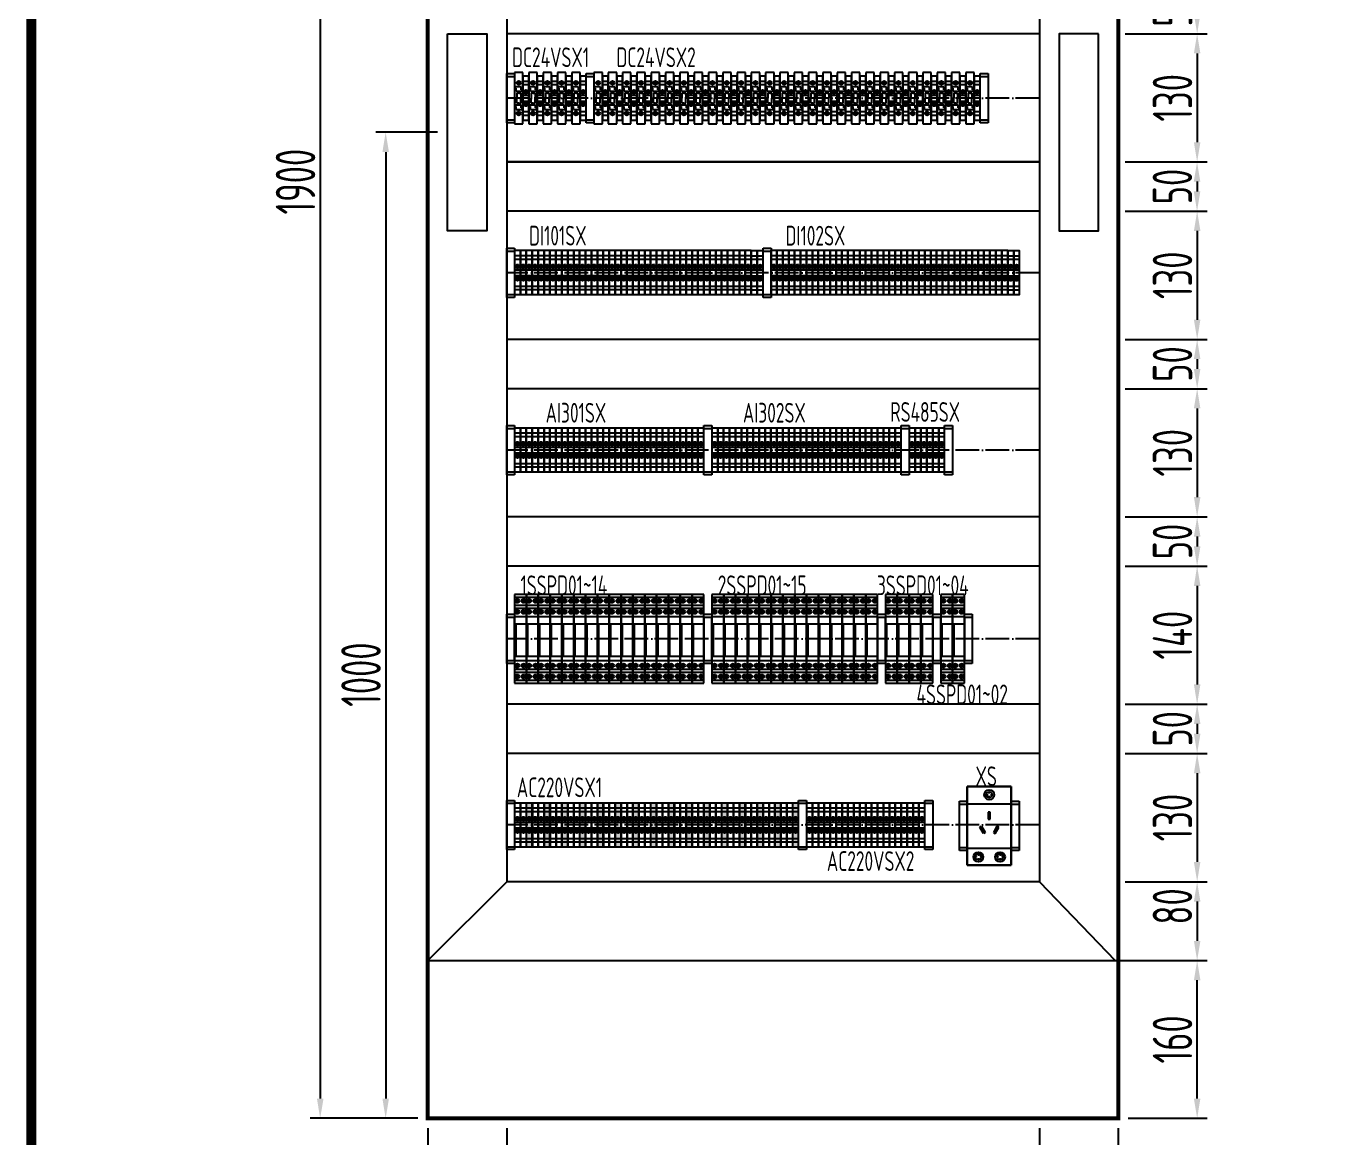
# Model space of a CAD drawing. Header units: millimetres. Extents: x 30557 to 235556, y -116603 to -73383.
# Drawn here: x 175628 to 176963, y -75687 to -74560 of the extents above; entities that cross this region are included whole.
import ezdxf

# ---------------------------------------------------------------- set-up
doc = ezdxf.new("R2010")
doc.units = ezdxf.units.MM
doc.linetypes.add('ZWCAD_ISO04W100', pattern=[30.5, 24, -3, 0.5, -3])
doc.layers.add('1', color=3, linetype='Continuous')
doc.layers.add('_Drawing', color=7, linetype='Continuous', lineweight=25)
doc.styles.add('supcon', font='sceie.shx', dxfattribs={"width": 0.75, "height": 40, "bigfont": 'sceic.shx'})
doc.dimstyles.new('supcon', dxfattribs={"dimtxt": 20, "dimasz": 20, "dimexe": 10, "dimexo": 10, "dimgap": 5, "dimtad": 1, "dimtoh": 1, "dimdec": 0, "dimzin": 0, "dimdsep": 46, "dimtxsty": 'supcon', "dimcen": 0.09, "dimclrd": 2, "dimclre": 2, "dimclrt": 2, "dimadec": 0, "dimazin": 0, "dimtfac": 1, "dimtdec": 0, "dimtofl": 0, "dimtmove": 0, "dimatfit": 3, "dimfxl": 1, "dimtolj": 1, "dimtzin": 0, "dimarcsym": 0})

# ---------------------------------------------------------------- blocks, each defined once
blk = doc.blocks.new('supcon图框')
at = {"linetype": 'Continuous', "const_width": 10}
blk.add_lwpolyline([(2195.7, 4311.7), (6095.7, 4311.7), (6095.7, 1471.7), (2195.7, 1471.7)], close=True, dxfattribs=at)
blk = doc.blocks.new('*D203')
at = {"layer": '_Drawing', "color": 2, "linetype": 'Continuous', "lineweight": -2}
for p, q in [((176035.3, -75677.1), (176035.3, -75753)), ((176115.3, -75677.2), (176115.3, -75753)), ((176055.3, -75743), (176095.3, -75743))]:
    blk.add_line(p, q, dxfattribs=at)
at = {"layer": '_Drawing', "color": 2}
for points in [[(176055.3, -75739.7), (176055.3, -75746.3), (176035.3, -75743)], [(176095.3, -75746.3), (176095.3, -75739.7), (176115.3, -75743)]]:
    blk.add_solid(points, dxfattribs=at)
at = {"layer": 'DEFPOINTS', "color": 0}
for p in [(176035.3, -75667.1), (176115.3, -75667.2), (176115.3, -75743)]:
    blk.add_point(p, dxfattribs=at)
at = {"layer": '_Drawing', "color": 2, "insert": (176075.3, -75718), "char_height": 40, "attachment_point": 5, "style": 'supcon'}
blk.add_mtext('\\A1;80', dxfattribs=at)
blk = doc.blocks.new('*D204')
at = {"layer": '_Drawing', "color": 2, "linetype": 'Continuous', "lineweight": -2}
for p, q in [((176655.3, -75677.1), (176655.3, -75753)), ((176735.3, -75677.2), (176735.3, -75753)), ((176675.3, -75743), (176715.3, -75743))]:
    blk.add_line(p, q, dxfattribs=at)
at = {"layer": '_Drawing', "color": 2}
for points in [[(176675.3, -75739.7), (176675.3, -75746.3), (176655.3, -75743)], [(176715.3, -75746.3), (176715.3, -75739.7), (176735.3, -75743)]]:
    blk.add_solid(points, dxfattribs=at)
at = {"layer": 'DEFPOINTS', "color": 0}
for p in [(176655.3, -75667.1), (176735.3, -75667.2), (176735.3, -75743)]:
    blk.add_point(p, dxfattribs=at)
at = {"layer": '_Drawing', "color": 2, "insert": (176695.3, -75718), "char_height": 40, "attachment_point": 5, "style": 'supcon'}
blk.add_mtext('\\A1;80', dxfattribs=at)
blk = doc.blocks.new('*D205')
at = {"layer": '_Drawing', "color": 2, "linetype": 'Continuous', "lineweight": -2}
for p, q in [((176025.3, -73767.2), (175916.2, -73767.2)), ((175926.2, -73787.2), (175926.2, -75647.2)), ((176025.3, -75667.2), (175916.2, -75667.2))]:
    blk.add_line(p, q, dxfattribs=at)
at = {"layer": '_Drawing', "color": 2}
for points in [[(175929.6, -73787.2), (175922.9, -73787.2), (175926.2, -73767.2)], [(175922.9, -75647.2), (175929.6, -75647.2), (175926.2, -75667.2)]]:
    blk.add_solid(points, dxfattribs=at)
at = {"layer": 'DEFPOINTS', "color": 0}
for p in [(176035.3, -73767.2), (175926.2, -75667.2), (176035.3, -75667.2)]:
    blk.add_point(p, dxfattribs=at)
at = {"layer": '_Drawing', "color": 2, "insert": (175901.2, -74717.2), "char_height": 40, "attachment_point": 5, "rotation": 90, "style": 'supcon'}
blk.add_mtext('\\A1;1900', dxfattribs=at)
blk = doc.blocks.new('*D215')
at = {"color": 2, "linetype": 'Continuous', "lineweight": -2}
for p, q in [((176745.3, -74517.2), (176825.3, -74517.2)), ((176815.3, -74537.2), (176815.3, -74547.2)), ((176745.3, -74567.2), (176825.3, -74567.2))]:
    blk.add_line(p, q, dxfattribs=at)
at = {"color": 2}
for points in [[(176818.6, -74537.2), (176812, -74537.2), (176815.3, -74517.2)], [(176812, -74547.2), (176818.6, -74547.2), (176815.3, -74567.2)]]:
    blk.add_solid(points, dxfattribs=at)
at = {"layer": 'DEFPOINTS', "color": 0}
for p in [(176735.3, -74517.2), (176735.3, -74567.2), (176815.3, -74567.2)]:
    blk.add_point(p, dxfattribs=at)
at = {"color": 2, "insert": (176790.3, -74542), "char_height": 40, "attachment_point": 5, "rotation": 90, "style": 'supcon'}
blk.add_mtext('\\A1;50', dxfattribs=at)
blk = doc.blocks.new('*D216')
at = {"color": 2, "lineweight": -2}
for p, q in [((176742.2, -74567.2), (176825.3, -74567.2)), ((176815.3, -74587.2), (176815.3, -74677.2)), ((176742.2, -74697.2), (176825.3, -74697.2))]:
    blk.add_line(p, q, dxfattribs=at)
at = {"color": 2}
for points in [[(176818.6, -74587.2), (176812, -74587.2), (176815.3, -74567.2)], [(176812, -74677.2), (176818.6, -74677.2), (176815.3, -74697.2)]]:
    blk.add_solid(points, dxfattribs=at)
at = {"layer": 'DEFPOINTS', "color": 0}
for p in [(176732.2, -74567.2), (176732.2, -74697.2), (176815.3, -74697.2)]:
    blk.add_point(p, dxfattribs=at)
at = {"color": 2, "insert": (176790.3, -74632.2), "char_height": 40, "attachment_point": 5, "rotation": 90, "style": 'supcon'}
blk.add_mtext('\\A1;130', dxfattribs=at)
blk = doc.blocks.new('*D217')
at = {"color": 2, "linetype": 'Continuous', "lineweight": -2}
for p, q in [((176745.2, -74697.2), (176825.2, -74697.2)), ((176815.2, -74717.2), (176815.2, -74727.2)), ((176745.2, -74747.2), (176825.2, -74747.2))]:
    blk.add_line(p, q, dxfattribs=at)
at = {"color": 2}
for points in [[(176818.5, -74717.2), (176811.9, -74717.2), (176815.2, -74697.2)], [(176811.9, -74727.2), (176818.5, -74727.2), (176815.2, -74747.2)]]:
    blk.add_solid(points, dxfattribs=at)
at = {"layer": 'DEFPOINTS', "color": 0}
for p in [(176735.2, -74697.2), (176735.2, -74747.2), (176815.2, -74747.2)]:
    blk.add_point(p, dxfattribs=at)
at = {"color": 2, "insert": (176790.2, -74722.2), "char_height": 40, "attachment_point": 5, "rotation": 90, "style": 'supcon'}
blk.add_mtext('\\A1;50', dxfattribs=at)
blk = doc.blocks.new('*D218')
at = {"color": 2, "lineweight": -2}
for p, q in [((176742.2, -74747.2), (176825.3, -74747.2)), ((176815.3, -74767.2), (176815.3, -74857.2)), ((176742.2, -74877.2), (176825.3, -74877.2))]:
    blk.add_line(p, q, dxfattribs=at)
at = {"color": 2}
for points in [[(176818.6, -74767.2), (176812, -74767.2), (176815.3, -74747.2)], [(176812, -74857.2), (176818.6, -74857.2), (176815.3, -74877.2)]]:
    blk.add_solid(points, dxfattribs=at)
at = {"layer": 'DEFPOINTS', "color": 0}
for p in [(176732.2, -74747.2), (176732.2, -74877.2), (176815.3, -74877.2)]:
    blk.add_point(p, dxfattribs=at)
at = {"color": 2, "insert": (176790.3, -74812.2), "char_height": 40, "attachment_point": 5, "rotation": 90, "style": 'supcon'}
blk.add_mtext('\\A1;130', dxfattribs=at)
blk = doc.blocks.new('*D219')
at = {"color": 2, "linetype": 'Continuous', "lineweight": -2}
for p, q in [((176745.3, -74877.2), (176825.3, -74877.2)), ((176815.3, -74897.2), (176815.3, -74907.2)), ((176745.3, -74927.2), (176825.3, -74927.2))]:
    blk.add_line(p, q, dxfattribs=at)
at = {"color": 2}
for points in [[(176818.6, -74897.2), (176812, -74897.2), (176815.3, -74877.2)], [(176812, -74907.2), (176818.6, -74907.2), (176815.3, -74927.2)]]:
    blk.add_solid(points, dxfattribs=at)
at = {"layer": 'DEFPOINTS', "color": 0}
for p in [(176735.3, -74877.2), (176735.3, -74927.2), (176815.3, -74927.2)]:
    blk.add_point(p, dxfattribs=at)
at = {"color": 2, "insert": (176790.3, -74902.2), "char_height": 40, "attachment_point": 5, "rotation": 90, "style": 'supcon'}
blk.add_mtext('\\A1;50', dxfattribs=at)
blk = doc.blocks.new('*D220')
at = {"color": 2, "lineweight": -2}
for p, q in [((176742.2, -74927.2), (176825.3, -74927.2)), ((176815.3, -74947.2), (176815.3, -75037.2)), ((176742.2, -75057.2), (176825.3, -75057.2))]:
    blk.add_line(p, q, dxfattribs=at)
at = {"color": 2}
for points in [[(176818.6, -74947.2), (176812, -74947.2), (176815.3, -74927.2)], [(176812, -75037.2), (176818.6, -75037.2), (176815.3, -75057.2)]]:
    blk.add_solid(points, dxfattribs=at)
at = {"layer": 'DEFPOINTS', "color": 0}
for p in [(176732.2, -74927.2), (176732.2, -75057.2), (176815.3, -75057.2)]:
    blk.add_point(p, dxfattribs=at)
at = {"color": 2, "insert": (176790.3, -74992.2), "char_height": 40, "attachment_point": 5, "rotation": 90, "style": 'supcon'}
blk.add_mtext('\\A1;130', dxfattribs=at)
blk = doc.blocks.new('*D221')
at = {"color": 2, "linetype": 'Continuous', "lineweight": -2}
for p, q in [((176745.3, -75057.2), (176825.3, -75057.2)), ((176815.3, -75077.2), (176815.3, -75087.2)), ((176745.3, -75107.2), (176825.3, -75107.2))]:
    blk.add_line(p, q, dxfattribs=at)
at = {"color": 2}
for points in [[(176818.6, -75077.2), (176812, -75077.2), (176815.3, -75057.2)], [(176812, -75087.2), (176818.6, -75087.2), (176815.3, -75107.2)]]:
    blk.add_solid(points, dxfattribs=at)
at = {"layer": 'DEFPOINTS', "color": 0}
for p in [(176735.3, -75057.2), (176735.3, -75107.2), (176815.3, -75107.2)]:
    blk.add_point(p, dxfattribs=at)
at = {"color": 2, "insert": (176790.3, -75082.2), "char_height": 40, "attachment_point": 5, "rotation": 90, "style": 'supcon'}
blk.add_mtext('\\A1;50', dxfattribs=at)
blk = doc.blocks.new('*D222')
at = {"color": 2, "lineweight": -2}
for p, q in [((176742.2, -75107.2), (176825.3, -75107.2)), ((176815.3, -75127.2), (176815.3, -75227.2)), ((176742.2, -75247.2), (176825.3, -75247.2))]:
    blk.add_line(p, q, dxfattribs=at)
at = {"color": 2}
for points in [[(176818.6, -75127.2), (176812, -75127.2), (176815.3, -75107.2)], [(176812, -75227.2), (176818.6, -75227.2), (176815.3, -75247.2)]]:
    blk.add_solid(points, dxfattribs=at)
at = {"layer": 'DEFPOINTS', "color": 0}
for p in [(176732.2, -75107.2), (176732.2, -75247.2), (176815.3, -75247.2)]:
    blk.add_point(p, dxfattribs=at)
at = {"color": 2, "insert": (176790.3, -75177.2), "char_height": 40, "attachment_point": 5, "rotation": 90, "style": 'supcon'}
blk.add_mtext('\\A1;140', dxfattribs=at)
blk = doc.blocks.new('*D223')
at = {"color": 2, "linetype": 'Continuous', "lineweight": -2}
for p, q in [((176745.3, -75247.2), (176825.3, -75247.2)), ((176815.3, -75267.2), (176815.3, -75277.2)), ((176745.3, -75297.2), (176825.3, -75297.2))]:
    blk.add_line(p, q, dxfattribs=at)
at = {"color": 2}
for points in [[(176818.6, -75267.2), (176812, -75267.2), (176815.3, -75247.2)], [(176812, -75277.2), (176818.6, -75277.2), (176815.3, -75297.2)]]:
    blk.add_solid(points, dxfattribs=at)
at = {"layer": 'DEFPOINTS', "color": 0}
for p in [(176735.3, -75247.2), (176735.3, -75297.2), (176815.3, -75297.2)]:
    blk.add_point(p, dxfattribs=at)
at = {"color": 2, "insert": (176790.3, -75272.2), "char_height": 40, "attachment_point": 5, "rotation": 90, "style": 'supcon'}
blk.add_mtext('\\A1;50', dxfattribs=at)
blk = doc.blocks.new('固定块')
for p, q in [((516096.3, 339845.1), (516104.3, 339845.1)), ((516096.3, 339795.1), (516096.3, 339845.1)), ((516096.3, 339842.1), (516104.3, 339842.1)), ((516104.3, 339845.1), (516104.3, 339795.1)), ((516096.3, 339798.1), (516104.3, 339798.1)), ((516104.3, 339795.1), (516096.3, 339795.1))]:
    blk.add_line(p, q)
blk = doc.blocks.new('SAKDU2.5')
at = {"color": 253}
for p, q in [((516132.1, 339835.7), (516138.1, 339835.7)), ((516132.1, 339832.2), (516138.1, 339832.2)), ((516132.1, 339821.4), (516138.1, 339821.4)), ((516132.1, 339815.4), (516138.1, 339815.4)), ((516133.4, 339824.8), (516136.8, 339824.8)), ((516133.4, 339824.5), (516136.8, 339824.5)), ((516132.1, 339804.7), (516138.1, 339804.7)), ((516132.1, 339801.2), (516138.1, 339801.2)), ((516133.4, 339812.3), (516136.8, 339812.3)), ((516133.4, 339812), (516136.8, 339812))]:
    blk.add_line(p, q, dxfattribs=at)
at = {"color": 253, "lineweight": -3}
blk.add_lwpolyline([(516132.1, 339796.2), (516138.1, 339796.2), (516138.1, 339840.7), (516132.1, 339840.7)], close=True, dxfattribs=at)
at = {"color": 253}
for centre, radius in [((516135.1, 339824.7), 2), ((516135.1, 339824.7), 1.7), ((516135.1, 339812.2), 2), ((516135.1, 339812.2), 1.7)]:
    blk.add_circle(centre, radius, dxfattribs=at)
blk = doc.blocks.new('3孔插座')
for p, q in [((118503, 58960.8), (118547.5, 58960.8)), ((118503, 58880.8), (118503, 58960.8)), ((118547.5, 58960.8), (118547.5, 58880.8)), ((118547.5, 58942.8), (118503, 58942.8)), ((118526.2, 58934.8), (118524.2, 58934.8)), ((118524.2, 58934.8), (118524.2, 58927.5)), ((118526.2, 58927.5), (118526.2, 58934.8)), ((118515.7, 58919.6), (118517.4, 58920.6)), ((118517.4, 58920.6), (118521.1, 58914.2)), ((118524.2, 58927.5), (118526.2, 58927.5)), ((118533, 58920.6), (118529.4, 58914.2)), ((118534.8, 58919.6), (118533, 58920.6)), ((118519.3, 58913.2), (118515.7, 58919.6)), ((118521.1, 58914.2), (118519.3, 58913.2)), ((118529.4, 58914.2), (118531.1, 58913.2)), ((118531.1, 58913.2), (118534.8, 58919.6)), ((118547.5, 58897.8), (118503, 58897.8)), ((118547.5, 58880.8), (118503, 58880.8))]:
    blk.add_line(p, q)
at = {"color": 0}
for p, q in [((118503, 58960.8), (118503, 58880.8)), ((118547.5, 58960.8), (118503, 58960.8)), ((118547.5, 58880.8), (118547.5, 58960.8)), ((118503, 58880.8), (118547.5, 58880.8))]:
    blk.add_line(p, q, dxfattribs=at)
at = {"ltscale": 100}
for p, q in [((118522.2, 58952.3), (118524.1, 58952.3)), ((118525.2, 58953.5), (118525.2, 58955.3)), ((118525.2, 58949.3), (118525.2, 58951.2)), ((118526.4, 58952.3), (118528.2, 58952.3)), ((118514.2, 58892.3), (118514.2, 58890.5)), ((118514.2, 58888.2), (118514.2, 58886.3)), ((118536.2, 58892.3), (118536.2, 58890.5)), ((118536.2, 58888.2), (118536.2, 58886.3))]:
    blk.add_line(p, q, dxfattribs=at)
at = {"ltscale": 100, "const_width": 1}
for points in [[(118522.2, 58952.3), (118524.1, 58952.3)], [(118525.2, 58953.5), (118525.2, 58955.3)], [(118525.2, 58949.3), (118525.2, 58951.2)], [(118526.4, 58952.3), (118528.2, 58952.3)], [(118511.2, 58889.3), (118513.1, 58889.3)], [(118514.2, 58892.3), (118514.2, 58890.5)], [(118514.2, 58888.2), (118514.2, 58886.3)], [(118515.4, 58889.3), (118517.2, 58889.3)], [(118535.1, 58889.3), (118533.2, 58889.3)], [(118536.2, 58892.3), (118536.2, 58890.5)], [(118536.2, 58888.2), (118536.2, 58886.3)], [(118539.2, 58889.3), (118537.4, 58889.3)]]:
    blk.add_lwpolyline(points, dxfattribs=at)
at = {"ltscale": 100}
for centre, radius in [((118525.2, 58952.3), 5), ((118525.2, 58952.3), 3), ((118514.2, 58889.3), 5), ((118536.2, 58889.3), 5), ((118514.2, 58889.3), 3), ((118536.2, 58889.3), 3)]:
    blk.add_circle(centre, radius, dxfattribs=at)
blk = doc.blocks.new('*D224')
at = {"color": 2, "lineweight": -2}
for p, q in [((176742.2, -75297.2), (176825.3, -75297.2)), ((176815.3, -75317.2), (176815.3, -75407.2)), ((176742.2, -75427.2), (176825.3, -75427.2))]:
    blk.add_line(p, q, dxfattribs=at)
at = {"color": 2}
for points in [[(176818.6, -75317.2), (176812, -75317.2), (176815.3, -75297.2)], [(176812, -75407.2), (176818.6, -75407.2), (176815.3, -75427.2)]]:
    blk.add_solid(points, dxfattribs=at)
at = {"layer": 'DEFPOINTS', "color": 0}
for p in [(176732.2, -75297.2), (176732.2, -75427.2), (176815.3, -75427.2)]:
    blk.add_point(p, dxfattribs=at)
at = {"color": 2, "insert": (176790.3, -75362.2), "char_height": 40, "attachment_point": 5, "rotation": 90, "style": 'supcon'}
blk.add_mtext('\\A1;130', dxfattribs=at)
blk = doc.blocks.new('SAKPE2.5')
h = blk.add_hatch(color=102)
h.dxf.hatch_style = 1
h.paths.add_polyline_path([(516130.2, 339840.7), (516127.2, 339840.7), (516127.2, 339835.7), (516130.2, 339835.7)])
h.paths.add_polyline_path([(516130.2, 339835.7), (516127.2, 339835.7), (516127.2, 339832.2), (516130.2, 339832.2)])
h.paths.add_polyline_path([(516130.2, 339832.2), (516127.2, 339832.2), (516127.2, 339821.4), (516130.2, 339821.4), (516130.2, 339822.7, -0.414214), (516128.2, 339824.7, -0.414214), (516130.2, 339826.7)])
h.paths.add_polyline_path([(516130.2, 339821.4), (516127.2, 339821.4), (516127.2, 339815.4), (516130.2, 339815.4)])
h.paths.add_polyline_path([(516130.2, 339814.2), (516130.2, 339815.4), (516127.2, 339815.4), (516127.2, 339804.7), (516130.2, 339804.7), (516130.2, 339810.2, -0.414214), (516128.2, 339812.2, -0.414214)])
h.paths.add_polyline_path([(516130.2, 339804.7), (516127.2, 339804.7), (516127.2, 339801.2), (516130.2, 339801.2)])
h.paths.add_polyline_path([(516130.2, 339801.2), (516127.2, 339801.2), (516127.2, 339796.2), (516130.2, 339796.2)])
h = blk.add_hatch(color=2)
h.dxf.hatch_style = 1
h.paths.add_polyline_path([(516133.2, 339840.7), (516130.2, 339840.7), (516130.2, 339835.7), (516133.2, 339835.7)])
h.paths.add_polyline_path([(516133.2, 339835.7), (516130.2, 339835.7), (516130.2, 339832.2), (516133.2, 339832.2)])
h.paths.add_polyline_path([(516133.2, 339832.2), (516130.2, 339832.2), (516130.2, 339826.7, -0.414214), (516132.2, 339824.7, -0.414214), (516130.2, 339822.7), (516130.2, 339821.4), (516133.2, 339821.4)])
h.paths.add_polyline_path([(516133.2, 339821.4), (516130.2, 339821.4), (516130.2, 339815.4), (516133.2, 339815.4)])
h.paths.add_polyline_path([(516133.2, 339815.4), (516130.2, 339815.4), (516130.2, 339814.2, -0.414214), (516132.2, 339812.2, -0.414214), (516130.2, 339810.2), (516130.2, 339804.7), (516133.2, 339804.7)])
h.paths.add_polyline_path([(516133.2, 339804.7), (516130.2, 339804.7), (516130.2, 339801.2), (516133.2, 339801.2)])
h.paths.add_polyline_path([(516133.2, 339801.2), (516130.2, 339801.2), (516130.2, 339796.2), (516133.2, 339796.2)])
for p, q in [((516127.2, 339835.7), (516133.2, 339835.7)), ((516127.2, 339832.2), (516133.2, 339832.2)), ((516127.2, 339821.4), (516133.2, 339821.4)), ((516127.2, 339815.4), (516133.2, 339815.4)), ((516128.6, 339824.8), (516131.9, 339824.8)), ((516128.6, 339824.5), (516131.9, 339824.5)), ((516127.2, 339804.7), (516133.2, 339804.7)), ((516127.2, 339801.2), (516133.2, 339801.2)), ((516128.6, 339812.3), (516131.9, 339812.3)), ((516128.6, 339812), (516131.9, 339812))]:
    blk.add_line(p, q)
at = {"lineweight": -3}
blk.add_lwpolyline([(516127.2, 339796.2), (516133.2, 339796.2), (516133.2, 339840.7), (516127.2, 339840.7)], close=True, dxfattribs=at)
for centre, radius in [((516130.2, 339824.7), 2), ((516130.2, 339824.7), 1.7), ((516130.2, 339812.2), 2), ((516130.2, 339812.2), 1.7)]:
    blk.add_circle(centre, radius)
blk = doc.blocks.new('*D225')
at = {"color": 2, "linetype": 'Continuous', "lineweight": -2}
for p, q in [((176745.3, -75427.3), (176825.3, -75427.3)), ((176815.3, -75447.3), (176815.3, -75487.2)), ((176742.1, -75507.2), (176825.3, -75507.2))]:
    blk.add_line(p, q, dxfattribs=at)
at = {"color": 2}
for points in [[(176818.6, -75447.3), (176812, -75447.3), (176815.3, -75427.3)], [(176812, -75487.2), (176818.6, -75487.2), (176815.3, -75507.2)]]:
    blk.add_solid(points, dxfattribs=at)
at = {"layer": 'DEFPOINTS', "color": 0}
for p in [(176735.3, -75427.3), (176732.1, -75507.2), (176815.3, -75507.2)]:
    blk.add_point(p, dxfattribs=at)
at = {"color": 2, "insert": (176790.3, -75452.3), "char_height": 40, "attachment_point": 5, "rotation": 90, "style": 'supcon'}
blk.add_mtext('\\A1;80', dxfattribs=at)
blk = doc.blocks.new('*D226')
at = {"color": 2, "lineweight": -2}
for p, q in [((176745.3, -75507.2), (176825.3, -75507.2)), ((176815.3, -75647.2), (176815.3, -75527.2)), ((176745.3, -75667.2), (176825.3, -75667.2))]:
    blk.add_line(p, q, dxfattribs=at)
at = {"color": 2}
for points in [[(176818.6, -75527.2), (176812, -75527.2), (176815.3, -75507.2)], [(176812, -75647.2), (176818.6, -75647.2), (176815.3, -75667.2)]]:
    blk.add_solid(points, dxfattribs=at)
at = {"layer": 'DEFPOINTS', "color": 0}
for p in [(176735.3, -75507.2), (176815.3, -75507.2), (176735.3, -75667.2)]:
    blk.add_point(p, dxfattribs=at)
at = {"color": 2, "insert": (176790.3, -75587.2), "char_height": 40, "attachment_point": 5, "rotation": 90, "style": 'supcon'}
blk.add_mtext('\\A1;160', dxfattribs=at)
blk = doc.blocks.new('8端子块')
for p in [(-500909.9, -336987.3), (-500903.9, -336987.3), (-500897.9, -336987.3), (-500891.9, -336987.3), (-500885.9, -336987.3), (-500879.9, -336987.3), (-500873.9, -336987.3), (-500867.9, -336987.3)]:
    blk.add_blockref('SAKDU2.5', p)
blk = doc.blocks.new('避雷器安装图')
at = {"linetype": 'ByBlock'}
for p, q in [((859366.22, -3477026.95, -209.31), (859366.22, -3477022.65, -209.31)), ((859366.32, -3477022.55, -209.31), (859367.32, -3477022.55, -209.31)), ((859367.42, -3477022.65, -209.31), (859367.42, -3477026.95, -209.31)), ((859366.34, -3477023.32, -209.31), (859366.34, -3477026.58, -209.31)), ((859367.42, -3477023.32, -209.31), (859366.34, -3477023.32, -209.31)), ((859366.34, -3477026.58, -209.31), (859367.42, -3477026.58, -209.31)), ((859367.32, -3477027.05, -209.31), (859366.32, -3477027.05, -209.31))]:
    blk.add_line(p, q, dxfattribs=at)
for centre, start, end in [((859366.32, -3477022.65, -209.31), 90, 180), ((859367.32, -3477022.65, -209.31), 360, 90), ((859366.32, -3477026.95, -209.31), 180, 270), ((859367.32, -3477026.95, -209.31), 270, 0)]:
    blk.add_arc(centre, 0.1, start, end, dxfattribs=at)
blk = doc.blocks.new('信号避雷器尺寸图')
at = {"linetype": 'ByBlock'}
for p, q in [((859330.84, -3479276.47), (859329.64, -3479276.47)), ((859329.64, -3479276.47), (859329.64, -3479285.47)), ((859330.84, -3479285.47), (859330.84, -3479276.47)), ((859329.64, -3479276.77), (859330.84, -3479276.77)), ((859329.64, -3479277.58), (859330.84, -3479277.58)), ((859329.64, -3479277.88), (859330.84, -3479277.88)), ((859329.71, -3479277.09), (859330.12, -3479277.09)), ((859329.71, -3479277.17), (859330.12, -3479277.17)), ((859330.77, -3479277.09), (859330.36, -3479277.09)), ((859330.77, -3479277.17), (859330.36, -3479277.17)), ((859329.71, -3479278.2), (859330.12, -3479278.2)), ((859329.71, -3479278.28), (859330.12, -3479278.28)), ((859330.77, -3479278.2), (859330.36, -3479278.2)), ((859330.77, -3479278.28), (859330.36, -3479278.28)), ((859329.64, -3479284.05), (859330.84, -3479284.05)), ((859329.64, -3479284.35), (859330.84, -3479284.35)), ((859329.71, -3479283.65), (859330.12, -3479283.65)), ((859329.71, -3479283.73), (859330.12, -3479283.73)), ((859330.77, -3479283.65), (859330.36, -3479283.65)), ((859330.77, -3479283.73), (859330.36, -3479283.73)), ((859329.64, -3479285.17), (859330.84, -3479285.17)), ((859329.64, -3479285.47), (859330.84, -3479285.47)), ((859329.71, -3479284.76), (859330.12, -3479284.76)), ((859329.71, -3479284.84), (859330.12, -3479284.84)), ((859330.77, -3479284.76), (859330.36, -3479284.76)), ((859330.77, -3479284.84), (859330.36, -3479284.84))]:
    blk.add_line(p, q, dxfattribs=at)
for centre in [(859329.92, -3479277.13), (859329.92, -3479278.24), (859330.57, -3479277.13), (859330.57, -3479278.24), (859329.92, -3479283.69), (859329.92, -3479284.8), (859330.57, -3479283.69), (859330.57, -3479284.8)]:
    blk.add_circle(centre, 0.206, dxfattribs=at)
blk.add_blockref('避雷器安装图', (-36.58, -2256.16, 209.31), dxfattribs=at)
blk = doc.blocks.new('*D238')
at = {"color": 2, "lineweight": -2}
for p, q in [((176045.2, -74667.2), (175982.6, -74667.2)), ((175992.6, -74687.2), (175992.6, -75647.2)), ((176025.3, -75667.2), (175982.6, -75667.2))]:
    blk.add_line(p, q, dxfattribs=at)
at = {"color": 2}
for points in [[(175995.9, -74687.2), (175989.3, -74687.2), (175992.6, -74667.2)], [(175989.3, -75647.2), (175995.9, -75647.2), (175992.6, -75667.2)]]:
    blk.add_solid(points, dxfattribs=at)
at = {"layer": 'DEFPOINTS', "color": 0}
for p in [(176055.2, -74667.2), (175992.6, -75667.2), (176035.3, -75667.2)]:
    blk.add_point(p, dxfattribs=at)
at = {"color": 2, "insert": (175967.6, -75217.2), "char_height": 40, "attachment_point": 5, "rotation": 90, "style": 'supcon'}
blk.add_mtext('\\A1;1000', dxfattribs=at)
blk = doc.blocks.new('SAKSI 4')
at = {"color": 253}
for p, q in [((516105.2, 339844.4), (516105.2, 339792.4)), ((516113.7, 339844.4), (516105.2, 339844.4)), ((516113.7, 339792.4), (516113.7, 339844.4)), ((516111.9, 339829.9), (516105.2, 339829.9)), ((516106.9, 339828.4), (516105.2, 339828.4)), ((516106.9, 339825.4), (516106.9, 339828.4)), ((516107.7, 339834.1), (516111.1, 339834.1)), ((516107.7, 339833.8), (516111.1, 339833.8)), ((516111.9, 339826.9), (516111.9, 339829.9)), ((516106.9, 339825.4), (516113.7, 339825.4)), ((516109.4, 339823.4), (516107.4, 339823.4)), ((516107.4, 339823.4), (516107.4, 339818.4)), ((516107.4, 339813.4), (516107.4, 339818.4)), ((516109.4, 339823.4), (516111.4, 339823.4)), ((516111.4, 339823.4), (516111.4, 339818.4)), ((516111.4, 339813.4), (516111.4, 339818.4)), ((516111.9, 339826.9), (516113.7, 339826.9)), ((516111.9, 339811.4), (516105.2, 339811.4)), ((516106.9, 339809.9), (516105.2, 339809.9)), ((516106.9, 339806.9), (516106.9, 339809.9)), ((516106.9, 339806.9), (516113.7, 339806.9)), ((516109.4, 339813.4), (516107.4, 339813.4)), ((516107.7, 339803.1), (516111.1, 339803.1)), ((516107.7, 339802.8), (516111.1, 339802.8)), ((516109.4, 339813.4), (516111.4, 339813.4)), ((516111.9, 339808.4), (516111.9, 339811.4)), ((516111.9, 339808.4), (516113.7, 339808.4)), ((516105.2, 339792.4), (516113.7, 339792.4))]:
    blk.add_line(p, q, dxfattribs=at)
for centre, radius in [((516109.4, 339833.9), 2), ((516109.4, 339833.9), 1.7), ((516109.4, 339802.9), 2), ((516109.4, 339802.9), 1.7)]:
    blk.add_circle(centre, radius, dxfattribs=at)

msp = doc.modelspace()

# ---------------------------------------------------------------- linework, layer by layer
at = {"lineweight": -3}
for p, q in [((176655.3, -74567.2), (176115.3, -74567.2)), ((176655.3, -74697.2), (176115.3, -74697.2)), ((176655.3, -74747.2), (176115.3, -74747.2)), ((176655.3, -74877.2), (176115.3, -74877.2)), ((176655.3, -74927.2), (176115.3, -74927.2)), ((176655.3, -75057.2), (176115.3, -75057.2)), ((176655.3, -75107.2), (176115.3, -75107.2)), ((176655.3, -75247.2), (176115.3, -75247.2)), ((176655.3, -75297.2), (176115.3, -75297.2)), ((176655.3, -75297.2), (176115.3, -75297.2)), ((176655.3, -75427.2), (176115.3, -75427.2))]:
    msp.add_line(p, q, dxfattribs=at)
at = {"color": 4, "linetype": 'ZWCAD_ISO04W100', "lineweight": -3}
for p, q in [((176655.3, -74632.5), (176115.3, -74632.5)), ((176655.3, -74809.6), (176115.3, -74809.6)), ((176655.3, -74989.4), (176115.3, -74989.4)), ((176655.3, -75180.8), (176115.3, -75180.8)), ((176655.3, -75369.7), (176115.3, -75369.7))]:
    msp.add_line(p, q, dxfattribs=at)
for p, q in [((176115.3, -75427.2), (176035.3, -75507.2)), ((176655.3, -75427.2), (176732.1, -75507.2)), ((176035.3, -75507.2), (176742.1, -75507.2))]:
    msp.add_line(p, q)
for points in [[(176055.2, -74567.2), (176095.2, -74567.2), (176095.2, -74767.2), (176055.2, -74767.2)], [(176715.4, -74567.2), (176675.4, -74567.2), (176675.4, -74767.2), (176715.4, -74767.2)]]:
    msp.add_lwpolyline(points, close=True)
at = {"layer": '_Drawing'}
msp.add_line((176115.3, -74147.2), (176115.3, -75427.2), dxfattribs=at)
at = {"layer": '_Drawing', "lineweight": -3}
for p, q in [((176655.3, -74147.2), (176655.3, -75427.2)), ((176115.3, -74697.1), (176655.3, -74697.2))]:
    msp.add_line(p, q, dxfattribs=at)
at = {"layer": '_Drawing', "color": 1, "const_width": 4}
msp.add_lwpolyline([(176035.3, -73767.2), (176735.3, -73767.2), (176735.3, -75667.2), (176035.3, -75667.2)], close=True, dxfattribs=at)

# ---------------------------------------------------------------- block references
for name, p in [('supcon图框', (173437.6, -77744.7)), ('固定块', (-339981, -414452.6)), ('SAKSI 4', (-339981.9, -414450.9)), ('SAKDU2.5', (-340000.3, -414450.9)), ('SAKSI 4', (-339967.4, -414450.9)), ('SAKDU2.5', (-339985.8, -414450.9)), ('SAKSI 4', (-339952.9, -414450.9)), ('SAKDU2.5', (-339971.3, -414450.9)), ('SAKSI 4', (-339938.4, -414450.9)), ('SAKDU2.5', (-339956.8, -414450.9)), ('SAKSI 4', (-339923.9, -414450.9)), ('SAKDU2.5', (-339942.3, -414450.9)), ('固定块', (-339900.5, -414452.6)), ('SAKSI 4', (-339901.4, -414450.9)), ('SAKDU2.5', (-339919.8, -414450.9)), ('SAKSI 4', (-339886.9, -414450.9)), ('SAKDU2.5', (-339905.3, -414450.9)), ('SAKSI 4', (-339872.4, -414450.9)), ('SAKDU2.5', (-339890.8, -414450.9)), ('SAKSI 4', (-339857.9, -414450.9)), ('SAKDU2.5', (-339876.3, -414450.9)), ('SAKSI 4', (-339843.4, -414450.9)), ('SAKDU2.5', (-339861.8, -414450.9)), ('SAKSI 4', (-339828.9, -414450.9)), ('SAKDU2.5', (-339847.3, -414450.9)), ('SAKSI 4', (-339814.4, -414450.9)), ('SAKDU2.5', (-339832.8, -414450.9)), ('SAKSI 4', (-339799.9, -414450.9)), ('SAKDU2.5', (-339818.3, -414450.9)), ('SAKSI 4', (-339785.4, -414450.9)), ('SAKDU2.5', (-339803.8, -414450.9)), ('SAKSI 4', (-339770.9, -414450.9)), ('SAKDU2.5', (-339789.3, -414450.9)), ('SAKSI 4', (-339756.4, -414450.9)), ('SAKDU2.5', (-339774.8, -414450.9)), ('SAKSI 4', (-339741.9, -414450.9)), ('SAKDU2.5', (-339760.3, -414450.9)), ('SAKSI 4', (-339727.4, -414450.9)), ('SAKDU2.5', (-339745.8, -414450.9)), ('SAKSI 4', (-339712.9, -414450.9)), ('SAKDU2.5', (-339731.3, -414450.9)), ('SAKSI 4', (-339698.4, -414450.9)), ('SAKDU2.5', (-339716.8, -414450.9)), ('SAKSI 4', (-339683.9, -414450.9)), ('SAKDU2.5', (-339702.3, -414450.9)), ('SAKSI 4', (-339669.4, -414450.9)), ('SAKDU2.5', (-339687.8, -414450.9)), ('SAKSI 4', (-339654.9, -414450.9)), ('SAKDU2.5', (-339673.3, -414450.9)), ('SAKSI 4', (-339640.4, -414450.9)), ('SAKDU2.5', (-339658.8, -414450.9)), ('SAKSI 4', (-339625.9, -414450.9)), ('SAKDU2.5', (-339644.3, -414450.9)), ('SAKSI 4', (-339611.4, -414450.9)), ('SAKDU2.5', (-339629.8, -414450.9)), ('SAKSI 4', (-339596.9, -414450.9)), ('SAKDU2.5', (-339615.3, -414450.9)), ('SAKSI 4', (-339582.4, -414450.9)), ('SAKDU2.5', (-339600.8, -414450.9)), ('SAKSI 4', (-339567.9, -414450.9)), ('SAKDU2.5', (-339586.3, -414450.9)), ('SAKSI 4', (-339553.4, -414450.9)), ('SAKDU2.5', (-339571.8, -414450.9)), ('SAKSI 4', (-339538.9, -414450.9)), ('SAKDU2.5', (-339557.3, -414450.9)), ('SAKSI 4', (-339524.4, -414450.9)), ('SAKDU2.5', (-339542.8, -414450.9)), ('固定块', (-339501, -414452.6)), ('固定块', (-339981, -414629.7)), ('8端子块', (160901, -77640.6)), ('8端子块', (160949, -77640.6)), ('8端子块', (160997, -77640.6)), ('8端子块', (161045, -77640.6)), ('8端子块', (161093, -77640.6)), ('SAKDU2.5', (-339768.8, -414628)), ('SAKDU2.5', (-339762.8, -414628)), ('固定块', (-339721, -414629.7)), ('8端子块', (161161, -77640.6)), ('8端子块', (161209, -77640.6)), ('8端子块', (161257, -77640.6)), ('8端子块', (161305, -77640.6)), ('8端子块', (161353, -77640.6)), ('SAKDU2.5', (-339508.8, -414628)), ('SAKDU2.5', (-339502.8, -414628)), ('固定块', (-339981, -414809.6)), ('8端子块', (160901, -77820.5)), ('8端子块', (160949, -77820.5)), ('8端子块', (160997, -77820.5)), ('8端子块', (161045, -77820.5)), ('固定块', (-339781, -414809.6)), ('8端子块', (161101, -77820.5)), ('8端子块', (161149, -77820.5)), ('8端子块', (161197, -77820.5)), ('8端子块', (161245, -77820.5)), ('固定块', (-339581, -414809.6)), ('SAKDU2.5', (-339608.8, -414807.8)), ('SAKDU2.5', (-339602.8, -414807.8)), ('SAKDU2.5', (-339596.8, -414807.8)), ('SAKDU2.5', (-339590.8, -414807.8)), ('SAKDU2.5', (-339584.8, -414807.8)), ('SAKDU2.5', (-339578.8, -414807.8)), ('固定块', (-339537, -414809.6)), ('固定块', (-339981, -415000.9)), ('固定块', (-339781, -415000.9)), ('固定块', (-339605, -415000.9)), ('固定块', (-339549, -415000.9)), ('固定块', (-339517, -415000.9)), ('3孔插座', (58079.3, -134291.4)), ('固定块', (-339981, -415189.8)), ('SAKDU2.5', (-340008.8, -415188.1)), ('SAKDU2.5', (-340002.8, -415188.1)), ('SAKPE2.5', (-339992, -415188.1)), ('SAKDU2.5', (-339990.8, -415188.1)), ('SAKDU2.5', (-339984.8, -415188.1)), ('SAKPE2.5', (-339974, -415188.1)), ('SAKDU2.5', (-339972.8, -415188.1)), ('SAKDU2.5', (-339966.8, -415188.1)), ('SAKPE2.5', (-339956, -415188.1)), ('SAKDU2.5', (-339954.8, -415188.1)), ('SAKDU2.5', (-339948.8, -415188.1)), ('SAKPE2.5', (-339938, -415188.1)), ('SAKDU2.5', (-339936.8, -415188.1)), ('SAKDU2.5', (-339930.8, -415188.1)), ('SAKPE2.5', (-339920, -415188.1)), ('SAKDU2.5', (-339918.8, -415188.1)), ('SAKDU2.5', (-339912.8, -415188.1)), ('SAKPE2.5', (-339902, -415188.1)), ('SAKDU2.5', (-339900.8, -415188.1)), ('SAKDU2.5', (-339894.8, -415188.1)), ('SAKPE2.5', (-339884, -415188.1)), ('SAKDU2.5', (-339882.8, -415188.1)), ('SAKDU2.5', (-339876.8, -415188.1)), ('SAKPE2.5', (-339866, -415188.1)), ('SAKDU2.5', (-339864.8, -415188.1)), ('SAKDU2.5', (-339858.8, -415188.1)), ('SAKPE2.5', (-339848, -415188.1)), ('SAKDU2.5', (-339846.8, -415188.1)), ('SAKDU2.5', (-339840.8, -415188.1)), ('SAKPE2.5', (-339830, -415188.1)), ('SAKDU2.5', (-339828.8, -415188.1)), ('SAKDU2.5', (-339822.8, -415188.1)), ('SAKPE2.5', (-339812, -415188.1)), ('SAKDU2.5', (-339810.8, -415188.1)), ('SAKDU2.5', (-339804.8, -415188.1)), ('SAKPE2.5', (-339794, -415188.1)), ('SAKDU2.5', (-339792.8, -415188.1)), ('SAKDU2.5', (-339786.8, -415188.1)), ('SAKPE2.5', (-339776, -415188.1)), ('SAKDU2.5', (-339774.8, -415188.1)), ('SAKDU2.5', (-339768.8, -415188.1)), ('SAKPE2.5', (-339758, -415188.1)), ('SAKDU2.5', (-339756.8, -415188.1)), ('SAKDU2.5', (-339750.8, -415188.1)), ('SAKPE2.5', (-339740, -415188.1)), ('SAKDU2.5', (-339738.8, -415188.1)), ('SAKDU2.5', (-339732.8, -415188.1)), ('SAKPE2.5', (-339722, -415188.1)), ('固定块', (-339685, -415189.8)), ('SAKDU2.5', (-339712.8, -415188.1)), ('SAKDU2.5', (-339706.8, -415188.1)), ('SAKDU2.5', (-339700.8, -415188.1)), ('SAKDU2.5', (-339694.8, -415188.1)), ('SAKDU2.5', (-339688.8, -415188.1)), ('SAKDU2.5', (-339682.8, -415188.1)), ('SAKDU2.5', (-339676.8, -415188.1)), ('SAKDU2.5', (-339670.8, -415188.1)), ('SAKDU2.5', (-339664.8, -415188.1)), ('SAKDU2.5', (-339658.8, -415188.1)), ('SAKDU2.5', (-339652.8, -415188.1)), ('SAKDU2.5', (-339646.8, -415188.1)), ('SAKDU2.5', (-339640.8, -415188.1)), ('SAKDU2.5', (-339634.8, -415188.1)), ('SAKDU2.5', (-339628.8, -415188.1)), ('SAKDU2.5', (-339622.8, -415188.1)), ('SAKDU2.5', (-339616.8, -415188.1)), ('SAKDU2.5', (-339610.8, -415188.1)), ('SAKDU2.5', (-339604.8, -415188.1)), ('SAKDU2.5', (-339598.8, -415188.1)), ('固定块', (-339557, -415189.8)), ('固定块', (-339522, -415190.7)), ('固定块', (-339469.5, -415190.7))]:
    msp.add_blockref(name, p)
at = {"linetype": 'ByBlock', "xscale": 10, "yscale": 10, "zscale": 10}
for p in [(-8417173.1, 34717628.9), (-8417161.1, 34717628.9), (-8417149.1, 34717628.9), (-8417137.1, 34717628.9), (-8417125.1, 34717628.9), (-8417113.1, 34717628.9), (-8417101.1, 34717628.9), (-8417089.1, 34717628.9), (-8417077.1, 34717628.9), (-8417065.1, 34717628.9), (-8417053.1, 34717628.9), (-8417041.1, 34717628.9), (-8417029.1, 34717628.9), (-8417017.1, 34717628.9), (-8417005.1, 34717628.9), (-8416993.1, 34717628.9), (-8416973.1, 34717628.9), (-8416961.1, 34717628.9), (-8416949.1, 34717628.9), (-8416937.1, 34717628.9), (-8416925.1, 34717628.9), (-8416913.1, 34717628.9), (-8416901.1, 34717628.9), (-8416889.1, 34717628.9), (-8416877.1, 34717628.9), (-8416865.1, 34717628.9), (-8416853.1, 34717628.9), (-8416841.1, 34717628.9), (-8416829.1, 34717628.9), (-8416817.1, 34717628.9), (-8416797.1, 34717628.9), (-8416785.1, 34717628.9), (-8416773.1, 34717628.9), (-8416761.1, 34717628.9), (-8416741.1, 34717628.9), (-8416729.1, 34717628.9)]:
    msp.add_blockref('信号避雷器尺寸图', p, dxfattribs=at)

# ---------------------------------------------------------------- texts
at = {"layer": '1', "color": 3, "style": 'supcon', "width": 0.75}
for s, p in [('DC24VSX1', (176120.8, -74601.1)), ('DC24VSX2', (176226.6, -74601.1)), ('DI101SX', (176138, -74782)), ('DI102SX', (176398, -74782)), ('AI301SX', (176154.8, -74961.6)), ('AI302SX', (176354.8, -74961.6)), ('RS485SX', (176504.1, -74960.8)), ('1SSPD01~14', (176129.3, -75136.6)), ('2SSPD01~15', (176329.3, -75136.6)), ('3SSPD01~04', (176490.7, -75136.6)), ('4SSPD01~02', (176530.8, -75247.2)), ('AC220VSX1', (176125.6, -75341.5)), ('XS', (176590.6, -75330.3)), ('AC220VSX2', (176439.9, -75416.3))]:
    msp.add_text(s, height=20, dxfattribs=at).set_placement(p)

# ---------------------------------------------------------------- dimensions: what is measured, and where the dimension line sits
at = {"linetype": 'Continuous'}
for base, p1, p2, picture, middle in [((176815.3, -74567.2), (176735.3, -74517.2), (176735.3, -74567.2), '*D215', (176815.3, -74542)), ((176815.2, -74747.2), (176735.2, -74697.2), (176735.2, -74747.2), '*D217', (176815.2, -74722.2)), ((176815.3, -74927.2), (176735.3, -74877.2), (176735.3, -74927.2), '*D219', (176815.3, -74902.2)), ((176815.3, -75107.2), (176735.3, -75057.2), (176735.3, -75107.2), '*D221', (176815.3, -75082.2)), ((176815.3, -75297.2), (176735.3, -75247.2), (176735.3, -75297.2), '*D223', (176815.3, -75272.2)), ((176815.3, -75507.2), (176735.3, -75427.3), (176732.1, -75507.2), '*D225', (176815.3, -75452.3))]:
    dim = msp.add_linear_dim(base=base, p1=p1, p2=p2, angle=90, dimstyle='supcon', dxfattribs=at)
    dim.commit()
    dim.dimension.update_dxf_attribs({"geometry": picture, "text_midpoint": middle, "dimtype": 160})
at = {"color": 1}
for base, p1, p2, picture, middle in [((176815.3, -74697.2), (176732.2, -74567.2), (176732.2, -74697.2), '*D216', (176790.3, -74632.2)), ((176815.3, -74877.2), (176732.2, -74747.2), (176732.2, -74877.2), '*D218', (176790.3, -74812.2)), ((176815.3, -75057.2), (176732.2, -74927.2), (176732.2, -75057.2), '*D220', (176790.3, -74992.2)), ((176815.3, -75247.2), (176732.2, -75107.2), (176732.2, -75247.2), '*D222', (176790.3, -75177.2)), ((176815.3, -75427.2), (176732.2, -75297.2), (176732.2, -75427.2), '*D224', (176790.3, -75362.2))]:
    dim = msp.add_linear_dim(base=base, p1=p1, p2=p2, angle=90, dimstyle='supcon', dxfattribs=at)
    dim.commit()
    dim.dimension.update_dxf_attribs({"geometry": picture, "text_midpoint": middle})
dim = msp.add_linear_dim(base=(175992.6, -75667.2), p1=(176055.2, -74667.2), p2=(176035.3, -75667.2), angle=90, dimstyle='supcon')
dim.commit()
dim.dimension.update_dxf_attribs({"geometry": '*D238', "text_midpoint": (175992.6, -75217.2), "dimtype": 160})
dim = msp.add_linear_dim(base=(176815.3, -75507.2), p1=(176735.3, -75667.2), p2=(176735.3, -75507.2), angle=90, dimstyle='supcon')
dim.commit()
dim.dimension.update_dxf_attribs({"geometry": '*D226', "text_midpoint": (176790.3, -75587.2)})
at = {"layer": '_Drawing', "linetype": 'Continuous'}
dim = msp.add_linear_dim(base=(175926.2, -75667.2), p1=(176035.3, -73767.2), p2=(176035.3, -75667.2), angle=90, dimstyle='supcon', dxfattribs=at)
dim.commit()
dim.dimension.update_dxf_attribs({"geometry": '*D205', "text_midpoint": (175926.2, -74717.2), "dimtype": 160})
for base, p1, p2, picture, middle in [((176115.3, -75743), (176035.3, -75667.1), (176115.3, -75667.2), '*D203', (176075.3, -75718)), ((176735.3, -75743), (176655.3, -75667.1), (176735.3, -75667.2), '*D204', (176695.3, -75718))]:
    dim = msp.add_linear_dim(base=base, p1=p1, p2=p2, dimstyle='supcon', dxfattribs=at)
    dim.commit()
    dim.dimension.update_dxf_attribs({"geometry": picture, "text_midpoint": middle})

doc.saveas('drawing.dxf')
